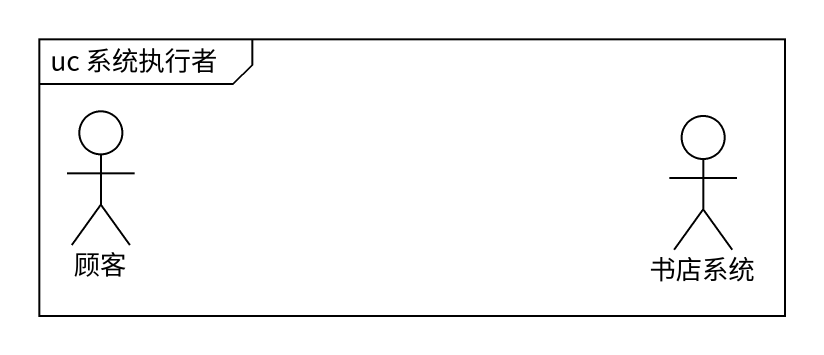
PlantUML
@startuml
mainframe uc 系统执行者
actor 顾客
actor 书店系统
@enduml
